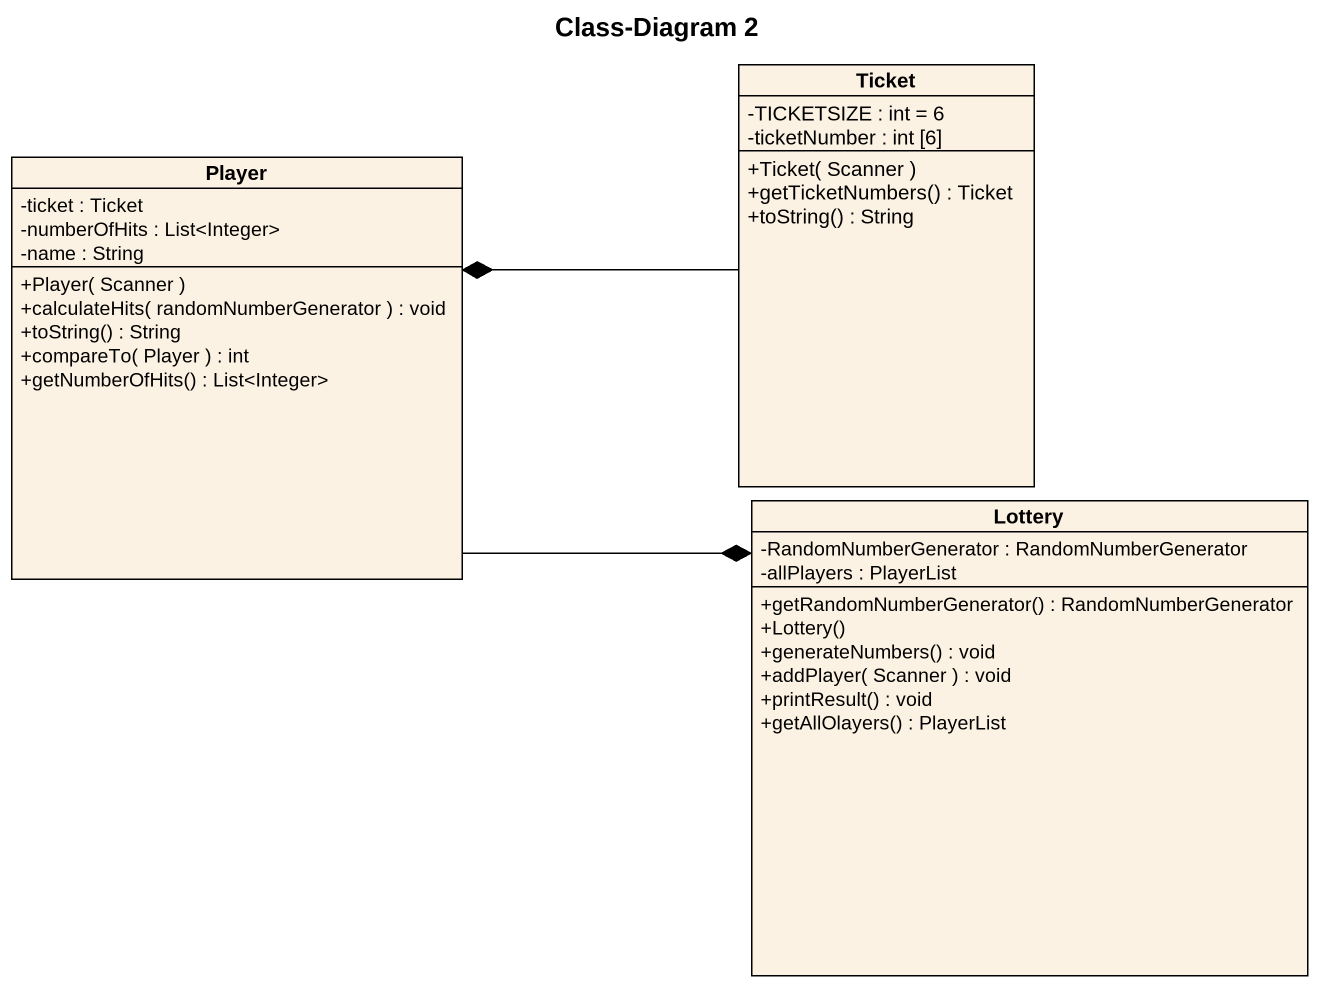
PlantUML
@startuml
title Class-Diagram 2
hide circle
hide empty members
skinparam classAttributeIconSize 0
class Ticket {
  -TICKETSIZE : int = 6
  -ticketNumber : int [6]
  +Ticket( Scanner )
  +getTicketNumbers() : Ticket
  +toString() : String
}
class Player {
  -ticket : Ticket
  -numberOfHits : List<Integer>
  -name : String
  +Player( Scanner )
  +calculateHits( randomNumberGenerator ) : void
  +toString() : String
  +compareTo( Player ) : int
  +getNumberOfHits() : List<Integer>
}
class Lottery {
  -RandomNumberGenerator : RandomNumberGenerator
  -allPlayers : PlayerList
  +getRandomNumberGenerator() : RandomNumberGenerator
  +Lottery()
  +generateNumbers() : void
  +addPlayer( Scanner ) : void
  +printResult() : void
  +getAllOlayers() : PlayerList
}
Player *-right- Ticket
Lottery *-left- Player
@enduml
